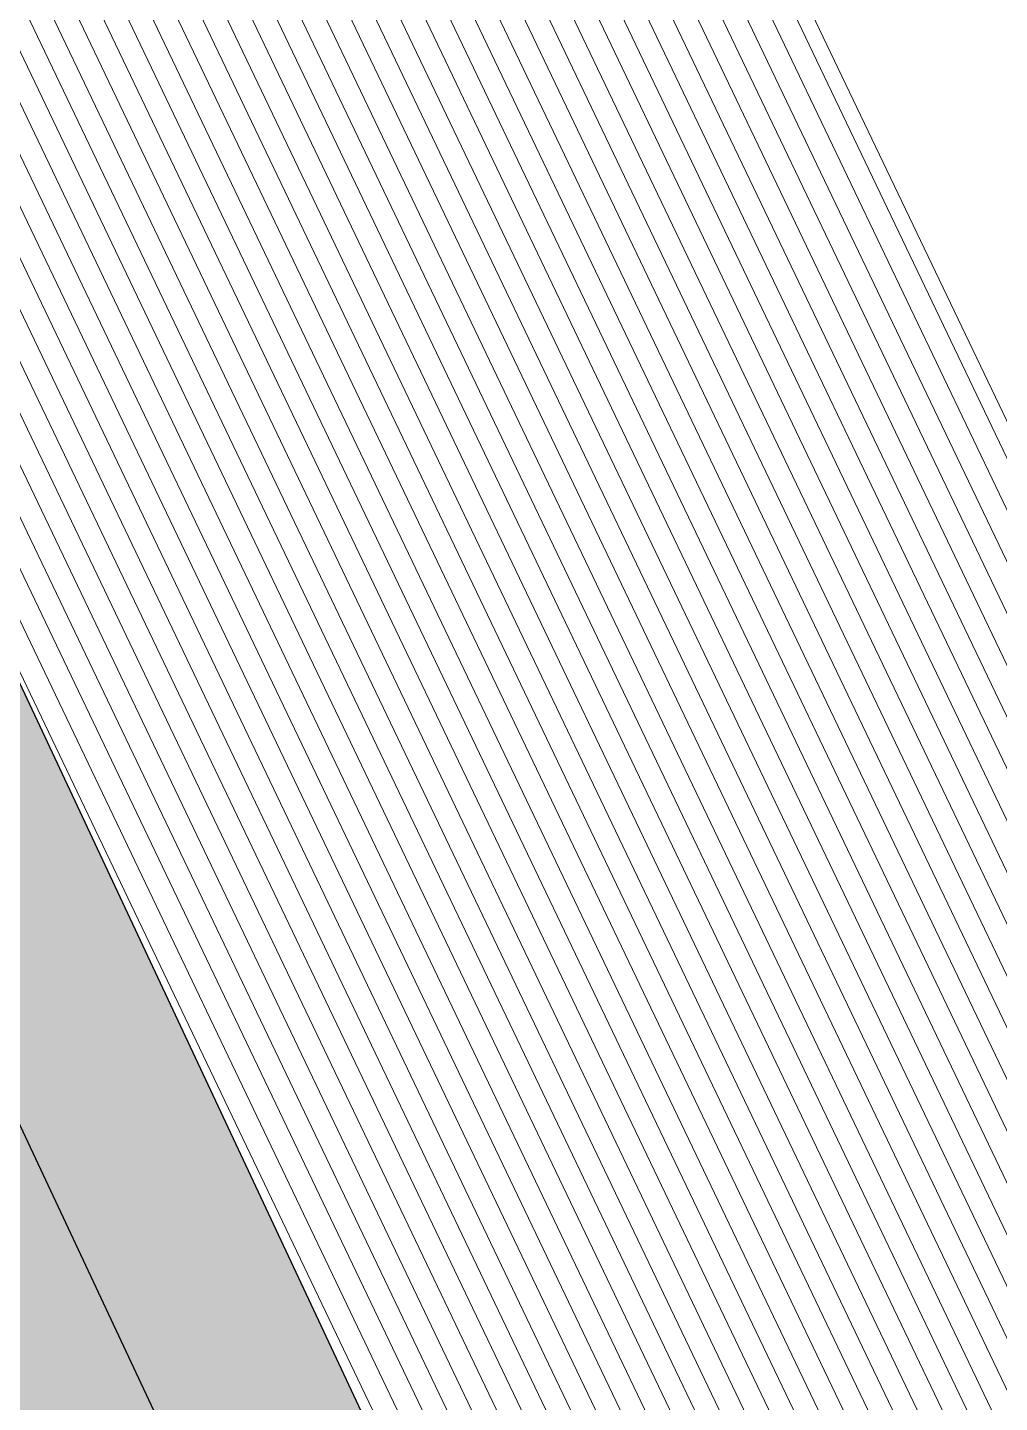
# Model space of a CAD drawing. Header units: metres. Extents: x 678805 to 1359287, y 2747329 to 5497370.
# Drawn here: x 679531.612 to 679532.648, y 2747450.009 to 2747451.475 of the extents above; entities that cross this region are included whole.
import ezdxf

# ---------------------------------------------------------------- set-up
doc = ezdxf.new("R2010")
doc.units = ezdxf.units.M
doc.layers.add('02-L-Waterfeatures 01', color=7, linetype='Continuous', true_color=0x4da6ff)
doc.layers.add('XREF_MON_WATERFEATURE$0$00_Aux', color=6, linetype='Continuous', plot=False)
doc.layers.add('XREF_MON_WATERFEATURE$0$02-L-projecció', color=7, linetype='Continuous', lineweight=5, true_color=0x636363)
doc.layers.add('XREF_MON_WATERFEATURE$0$3-TR tot_u', color=7, linetype='Continuous', lineweight=5, true_color=0x787878)
doc.layers.add('XREF_MON_WATERFEATURE$0$3-TR terra compactada', color=45, linetype='Continuous', lineweight=0)
doc.layers.add('XREF_MON_WATERFEATURE$0$3-TR Tot-u', color=37, linetype='Continuous', lineweight=0)

# ---------------------------------------------------------------- blocks, each defined once
blk = doc.blocks.new('XREF_MON_WATERFEATURE$0$General Section WaterFalls')
at = {"layer": 'XREF_MON_WATERFEATURE$0$3-TR terra compactada'}
h = blk.add_hatch(dxfattribs=at)
h.set_pattern_fill('LINE', color=256, scale=0.007499999999999998)
h.set_pattern_definition([(359.9999999999999, (-1.593222050461918, -1.450000001117587), (3.469446951953614e-18, 0.0238125), [])])
edge = h.paths.add_edge_path(flags=16)
edge.add_arc((87.91270721703768, -34.89102650922723), 0.03000000000000113, 0, 360)
h.paths.add_polyline_path([(60.86794612370431, -34.06345526850782), (60.86794612370431, -34.8165326055605), (77.28848761087283, -34.81653260439634), (77.28848760994151, -35.96653260430321), (94.02980208816007, -35.96653260337189), (94.02346620196477, -34.53352967253886), (88.77741158520803, -34.42881766473874), (88.7764219455421, -34.4783984052483), (88.67512278445065, -34.8564527768176), (84.06023222394288, -34.76436978625134), (83.96552849235013, -34.41241660504602), (83.95774579746649, -34.38224918977357), (83.95875280490145, -34.33179827523418), (79.98875382728875, -34.25026744417846), (79.98875382775441, -35.78771875007078), (77.43852502759546, -35.78771875007078), (77.43852502852678, -35.43748732609674), (78.61814005719498, -35.43770227907225), (78.05505687510595, -33.4629564518109), (67.10211191978306, -33.3788115279749), (67.01179703883827, -33.17811179091223), (66.85097349714488, -33.17687627975829), (63.56725041614845, -33.15126436809078), (63.56725041707978, -34.70336046814919), (61.01713174395263, -34.70336046768352), (61.01713174441829, -34.35336060426198), (62.10765844490379, -34.35336060402915), (61.58575402200222, -32.50950451311655), (50.6815704330802, -32.42573419259861), (50.59114177431911, -32.2250335814897), (50.42511908290908, -32.2237581287045), (47.14811543934047, -32.19819437991828), (47.14721526950598, -33.38156245509163), (44.99754665372893, -33.38156245509163), (44.99754665279761, -33.03156259073876), (45.56926759378985, -33.03156259120442), (45.14311256445944, -31.55625739693642), (34.2616229839623, -31.47266142093576), (34.17091776337475, -31.2719586850144), (34.00475173024461, -31.27068213094026), (30.72633214015514, -31.24511096207425), (30.72633214108646, -32.37863686797209), (28.57621343620121, -32.37863686820492), (28.57621343526989, -32.02863700361922), (29.14793437626213, -32.02863700361922), (28.72177934786305, -30.55333180958405), (17.8412764519453, -30.4697434140835), (17.68143947003409, -31.50181839196011), (28.27606689184904, -31.50181839149445), (28.27606689091772, -32.61037793336436), (44.44740463607013, -32.61037793196738), (44.44740463700145, -34.06345526920632)])
at = {"layer": 'XREF_MON_WATERFEATURE$0$3-TR Tot-u'}
h = blk.add_hatch(dxfattribs=at)
h.set_pattern_fill('EARTH', color=256, scale=0.004999999999999998, angle=-84.07414778341365)
h.set_pattern_definition([(275.9258522165863, (44.29588295286521, -32.63154151011258), (0.03485825126725671, -0.02830242601949161), [0.03175, -0.03175]), (275.9258522165863, (44.30772558040917, -32.63031229283661), (0.03485825126725671, -0.02830242601949161), [0.03175, -0.03175]), (275.9258522165863, (44.31956820748746, -32.62908307556063), (0.03485825126725671, -0.02830242601949161), [0.03175, -0.03175]), (5.925852216586345, (44.32392548862845, -32.63262087898329), (0.02830242601949161, 0.03485825126725671), [0.03174999999999994, -0.03174999999999994]), (5.925852216586345, (44.32515470543876, -32.64446350559592), (0.02830242601949161, 0.03485825126725671), [0.03174999999999994, -0.03174999999999994]), (5.925852216586345, (44.3263839231804, -32.65630613290705), (0.02830242601949161, 0.03485825126725671), [0.03174999999999994, -0.03174999999999994])])
h.paths.add_polyline_path([(34.26260966900736, -31.4726690009702), (45.14311256445944, -31.55625739693642), (45.22670621238649, -31.85156099428423), (45.99745839787647, -31.85156254423782), (45.99745968589559, -31.56282083503902), (45.37285237573087, -31.55802235053852), (45.31806802144274, -31.35759557317942), (34.17091776337475, -31.2719586850144)])
at = {"layer": 'XREF_MON_WATERFEATURE$0$3-TR tot_u'}
h = blk.add_hatch(dxfattribs=at)
h.set_pattern_fill('AR-CONC', color=256, scale=0.0002499999999999997, angle=90.27678088138283)
h.set_pattern_definition([(158.5528234916038, (-5.539041012525558e-06, -0.1028410240542144), (-0.01071414020334408, 0.04444703537656459), [0.004762499999999992, -0.05238749999999992]), (103.5528234916037, (-5.539041012525558e-06, -0.1028410240542144), (-0.042478511822929, -0.02355052202099124), [0.00380999999999999, -0.04191014604249986]), (209.0042681916038, (-0.000898381695151329, -0.09913711715489626), (-0.05319265014223657, 0.02089651386113734), [0.004047502199999994, -0.04452256114999994]), (154.7370234916037, (-0.01204552920535207, -0.1068818944040686), (-0.01159854796105582, 0.06759205884945055), [0.007143749999999993, -0.07858124999999992]), (205.1883811016037, (-0.01301207952201366, -0.1012492310255766), (-0.07752613342460271, 0.03658516449488297), [0.006071255784999993, -0.06678390203999988]), (99.73697466160377, (-0.01204552920535207, -0.1068818944040686), (-0.07752613342278562, 0.03658516449904599), [0.005714991767499993, -0.0628649329799999]), (129.5528234916038, (-0.0110559668391943, -0.09985168324783444), (0.01217751511735449, 0.04406843003303181), [0.004762499999999995, -0.05238749999999995]), (74.55282349160389, (-0.0110559668391943, -0.09985168324783444), (-0.04856998646426811, -3.622266203678892e-06), [0.003809999999999994, -0.04190999999999991]), (180.0042684916038, (-0.01004117308184505, -0.0961793134920299), (-0.03639247154533939, 0.04406480761108347), [0.004047502199999996, -0.04452248439999996]), (146.0528234916038, (-5.539041012525558e-06, -0.1028410240542144), (-0.02028587552938745, -0.005993882991116794), [0, -0.04140199999999994, 0, -0.04254499999999994, 0, -0.04206874999999994]), (116.0528234916039, (-5.539041012525558e-06, -0.1028410240542144), (-0.02905871588294157, 0.007867938773241594), [0, -0.02425699999999996, 0, -0.04044949999999992, 0, -0.01603374999999996]), (76.05282349160386, (0.004500031471252441, -0.1162656124215573), (-0.009427757665139926, 0.03259170348029379), [0, -0.01587499999999993, 0, -0.04952999999999986, 0, -0.06572249999999971]), (66.05282349160387, (0.006520467810332775, -0.1222856075037271), (-0.01780916575072015, 0.03308521069580599), [0, -0.02063749999999998, 0, -0.03289299999999997, 0, -0.04667249999999996])])
h.paths.add_polyline_path([(45.31806802144274, -31.35759557317942), (45.49559780023992, -31.2089550034143), (34.10312230791897, -31.12143342685886), (34.17091776337475, -31.2719586850144)])
at = {"layer": 'XREF_MON_WATERFEATURE$0$00_Aux'}
blk.add_lwpolyline([(34.26260966900736, -31.4726690009702), (45.14311256445944, -31.55625739693642), (45.22670621238649, -31.85156099428423), (45.99745839787647, -31.85156254423782), (45.99745968589559, -31.56282083503902), (45.37285237573087, -31.55802235053852), (45.31806802144274, -31.35759557317942), (34.17091776337475, -31.2719586850144)], close=True, dxfattribs=at)
at = {"layer": 'XREF_MON_WATERFEATURE$0$02-L-projecció'}
for points in [[(77.28848761087283, -34.81653260439634), (60.86794612370431, -34.8165326055605), (60.86794612370431, -34.06345526850782), (44.44740463700145, -34.06345526920632), (44.44740463607013, -32.61037793196738), (28.27606689091772, -32.61037793336436)], [(30.72633214015514, -31.24511096207425), (34.00475173024461, -31.27068213094026), (34.17091776337475, -31.2719586850144), (34.2616229839623, -31.47266142093576), (45.14311256445944, -31.55625739693642), (45.56926759378985, -33.03156259120442), (44.99754665279761, -33.03156259073876), (44.99754665372893, -33.38156245509163), (47.14721526950598, -33.38156245509163), (47.14811543934047, -32.19819437991828), (50.42511908290908, -32.2237581287045), (50.59114177431911, -32.2250335814897), (50.6815704330802, -32.42573419259861), (61.58575402200222, -32.50950451311655), (62.10765844490379, -34.35336060402915), (61.01713174441829, -34.35336060426198), (61.01713174395263, -34.70336046768352), (63.56725041707978, -34.70336046814919), (63.56725041614845, -33.15126436809078), (66.85097349714488, -33.17687627975829)], [(30.72633214015514, -31.24549599387683), (45.49444547714666, -31.35895057534799)], [(34.26260966900736, -31.4726690009702), (45.14311256445944, -31.55625739693642)]]:
    blk.add_lwpolyline(points, dxfattribs=at)
blk = doc.blocks.new('XREF_MON_WATERFEATURE')
at = {"rotation": 115.5575828871378}
blk.add_blockref('XREF_MON_WATERFEATURE$0$General Section WaterFalls', (679521.7318272466, 2747398.310749386), dxfattribs=at)

msp = doc.modelspace()

# ---------------------------------------------------------------- block references
at = {"layer": '02-L-Waterfeatures 01', "color": 18, "true_color": 0x000000}
msp.add_blockref('XREF_MON_WATERFEATURE', (0, 0), dxfattribs=at)

doc.saveas('drawing.dxf')
